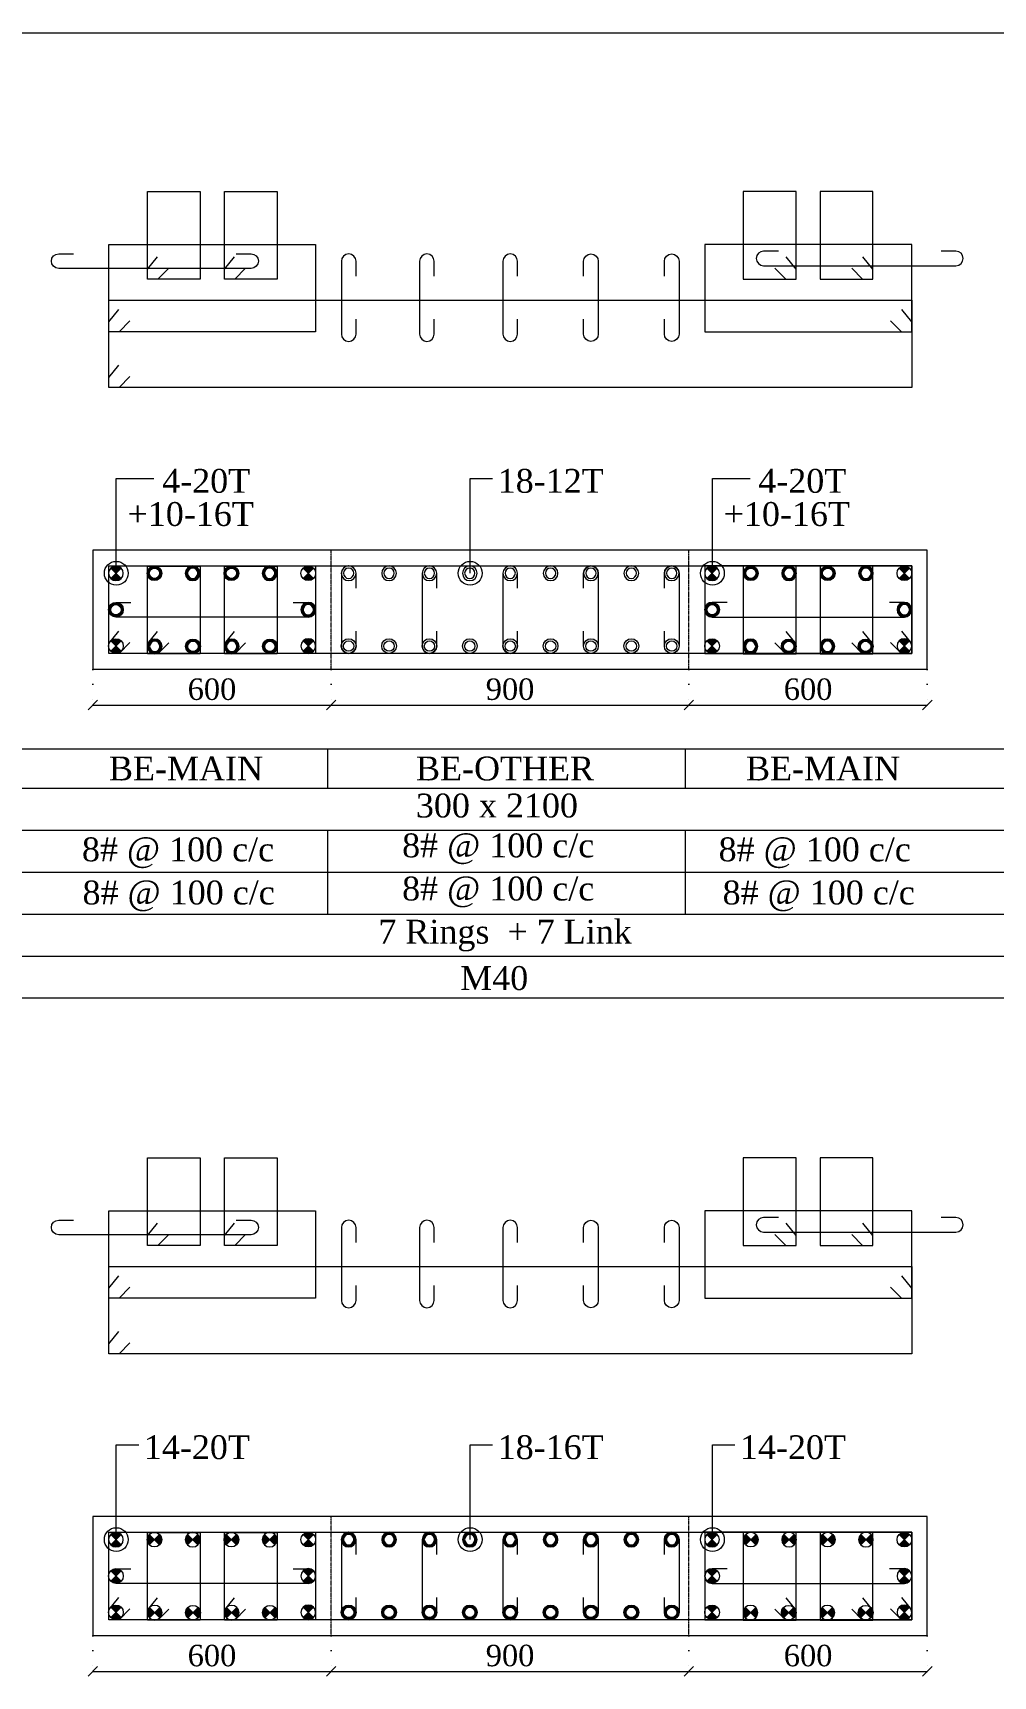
# Model space of a CAD drawing. Header units: millimetres. Extents: x 303 to 27724, y 300 to 68956.
# Drawn here: x 2561 to 4978, y 47825 to 51960 of the extents above; entities that cross this region are included whole.
import ezdxf

# ---------------------------------------------------------------- set-up
doc = ezdxf.new("R2010")
doc.units = ezdxf.units.MM
doc.linetypes.add('( Hidden )', pattern=[0.375, 0.25, -0.125])
doc.linetypes.add('DOT2', pattern=[0.125, 0, -0.125])
doc.layers.get('Defpoints').update_dxf_attribs({"lineweight": 0})
for name, color, linetype, lineweight in [('S-COL. STEEL DIA', 1, 'Continuous', 9), ('S-DIM FOOTING', 7, 'Continuous', 0), ('S-SECTION', 5, 'Continuous', 0), ('S-SECTION MARK', 7, 'Continuous', 0), ('S-SHEET', 7, 'Continuous', 0), ('S-STEEL', 1, 'Continuous', 9), ('S-STEEL-1', 1, 'Continuous', 0), ('S-STEEL-1 C.S.', 106, 'Continuous', 0), ('S-TEXT', 7, 'Continuous', 0)]:
    doc.layers.add(name, color=color, linetype=linetype, lineweight=lineweight)
doc.styles.add('AR', font='ARIALUNI.TTF', dxfattribs={"width": 0.8})
doc.styles.add('S-ROMANS', font='times.ttf')
doc.styles.add('TEXT', font='times.ttf')
doc.dimstyles.new('100', dxfattribs={"dimtxt": 180, "dimasz": 80, "dimexe": 0.18, "dimexo": 0.0625, "dimgap": 1, "dimtad": 1, "dimdec": 0, "dimzin": 0, "dimdsep": 46, "dimtxsty": 'AR', "dimblk": 'DOT', "dimcen": 0.09, "dimse1": 1, "dimse2": 1, "dimclrd": 50, "dimclrt": 256, "dimadec": 0, "dimazin": 0, "dimtfac": 1, "dimtdec": 0, "dimtix": 1, "dimtofl": 0, "dimtmove": 2, "dimatfit": 0, "dimfxl": 1, "dimtolj": 1, "dimtzin": 0, "dimlwd": -1, "dimarcsym": 0})
doc.dimstyles.new('SETU', dxfattribs={"dimtxt": 230, "dimasz": 0.2, "dimexe": 0.1, "dimexo": 0.1, "dimgap": 0.05, "dimtad": 1, "dimdec": 0, "dimzin": 0, "dimdsep": 46, "dimtxsty": 'TEXT', "dimblk": 'OBLIQUE', "dimcen": 0.09, "dimdle": 0.1, "dimclrd": 4, "dimclre": 256, "dimclrt": 256, "dimadec": 1, "dimazin": 0, "dimtfac": 1, "dimtdec": 0, "dimtix": 1, "dimtofl": 0, "dimtmove": 2, "dimatfit": 0, "dimfxl": 1, "dimtolj": 1, "dimtzin": 0, "dimlwd": -1, "dimlwe": -1, "dimarcsym": 1})

# ---------------------------------------------------------------- blocks, each defined once
blk = doc.blocks.new('_Oblique')
at = {"color": 0, "linetype": 'ByBlock', "lineweight": -2}
blk.add_line((-0.5, -0.5), (0.5, 0.5), dxfattribs=at)
blk = doc.blocks.new('*D1941')
at = {"layer": 'Defpoints', "color": 0}
for p in [(2711.9, 47927.2), (3311.9, 47927.2), (3311.9, 47837.4)]:
    blk.add_point(p, dxfattribs=at)
at = {"layer": 'S-DIM FOOTING', "linetype": 'DOT2', "ltscale": 300}
for p, q in [((2711.9, 47927.1), (2711.9, 47837.3)), ((3311.9, 47927.1), (3311.9, 47837.3))]:
    blk.add_line(p, q, dxfattribs=at)
at = {"layer": 'S-DIM FOOTING', "ltscale": 300}
blk.add_line((2711.8, 47837.4), (3312, 47837.4), dxfattribs=at)
at = {"layer": 'S-DIM FOOTING', "linetype": 'ByBlock', "xscale": 24, "yscale": 24, "zscale": 24, "rotation": 180}
blk.add_blockref('_Oblique', (2711.9, 47837.4), dxfattribs=at)
at = {"layer": 'S-DIM FOOTING', "linetype": 'ByBlock', "xscale": 24, "yscale": 24, "zscale": 24}
blk.add_blockref('_Oblique', (3311.9, 47837.4), dxfattribs=at)
at = {"layer": 'S-DIM FOOTING', "insert": (3011.9, 47876.8), "char_height": 54, "attachment_point": 5, "style": 'TEXT'}
blk.add_mtext('\\A1;600', dxfattribs=at)
blk = doc.blocks.new('*D1942')
at = {"layer": 'Defpoints', "color": 0}
for p in [(3311.9, 47927.2), (4211.9, 47927.2), (4211.9, 47837.4)]:
    blk.add_point(p, dxfattribs=at)
at = {"layer": 'S-DIM FOOTING', "linetype": 'DOT2', "ltscale": 300}
for p, q in [((3311.9, 47927.1), (3311.9, 47837.3)), ((4211.9, 47927.1), (4211.9, 47837.3))]:
    blk.add_line(p, q, dxfattribs=at)
at = {"layer": 'S-DIM FOOTING', "ltscale": 300}
blk.add_line((3311.8, 47837.4), (4212, 47837.4), dxfattribs=at)
at = {"layer": 'S-DIM FOOTING', "linetype": 'ByBlock', "xscale": 24, "yscale": 24, "zscale": 24, "rotation": 180}
blk.add_blockref('_Oblique', (3311.9, 47837.4), dxfattribs=at)
at = {"layer": 'S-DIM FOOTING', "linetype": 'ByBlock', "xscale": 24, "yscale": 24, "zscale": 24}
blk.add_blockref('_Oblique', (4211.9, 47837.4), dxfattribs=at)
at = {"layer": 'S-DIM FOOTING', "insert": (3761.9, 47876.9), "char_height": 54, "attachment_point": 5, "style": 'TEXT'}
blk.add_mtext('\\A1;900', dxfattribs=at)
blk = doc.blocks.new('*D1943')
at = {"layer": 'Defpoints', "color": 0}
for p in [(4211.9, 47927.2), (4811.9, 47927.2), (4811.9, 47837.4)]:
    blk.add_point(p, dxfattribs=at)
at = {"layer": 'S-DIM FOOTING', "linetype": 'DOT2', "ltscale": 300}
for p, q in [((4211.9, 47927.1), (4211.9, 47837.3)), ((4811.9, 47927.1), (4811.9, 47837.3))]:
    blk.add_line(p, q, dxfattribs=at)
at = {"layer": 'S-DIM FOOTING', "ltscale": 300}
blk.add_line((4211.8, 47837.4), (4812, 47837.4), dxfattribs=at)
at = {"layer": 'S-DIM FOOTING', "linetype": 'ByBlock', "xscale": 24, "yscale": 24, "zscale": 24, "rotation": 180}
blk.add_blockref('_Oblique', (4211.9, 47837.4), dxfattribs=at)
at = {"layer": 'S-DIM FOOTING', "linetype": 'ByBlock', "xscale": 24, "yscale": 24, "zscale": 24}
blk.add_blockref('_Oblique', (4811.9, 47837.4), dxfattribs=at)
at = {"layer": 'S-DIM FOOTING', "insert": (4511.9, 47876.8), "char_height": 54, "attachment_point": 5, "style": 'TEXT'}
blk.add_mtext('\\A1;600', dxfattribs=at)
blk = doc.blocks.new('*U18')
at = {"layer": 'S-COL. STEEL DIA'}
h = blk.add_hatch(color=256, dxfattribs=at)
h.dxf.hatch_style = 1
h.paths.add_polyline_path([(0, 0), (0, -18.5, 0.198912), (13, -13)])
h.paths.add_polyline_path([(0, 0), (-13, -13, 0.198912), (0, -18.5)])
h.paths.add_polyline_path([(0, 18.5, 0.198912), (-13, 13), (0, 0)])
h.paths.add_polyline_path([(13, 13, 0.198912), (0, 18.5), (0, 0)])
at = {"layer": 'S-COL. STEEL DIA', "lineweight": 5}
for p, q in [((-13, 13), (13, -13)), ((13, 13), (-13, -13))]:
    blk.add_line(p, q, dxfattribs=at)
blk.add_circle((0, 0), 18.5, dxfattribs=at)
blk = doc.blocks.new('_Dot')
at = {"linetype": 'ByBlock', "lineweight": -2}
blk.add_line((-0.5, 0), (-1, 0), dxfattribs=at)
at = {"linetype": 'ByBlock', "const_width": 0.5}
blk.add_lwpolyline([(-0.25, 0, 1), (0.25, 0, 1)], format="xyb", close=True, dxfattribs=at)
blk = doc.blocks.new('*U4')
at = {"layer": 'S-COL. STEEL DIA'}
h = blk.add_hatch(color=256, dxfattribs=at)
h.dxf.hatch_style = 1
h.paths.add_polyline_path([(-18.5, 0, 1), (18.5, 0, 1)])
h.paths.add_polyline_path([(13, 0, -1), (-13, 0, -1)], flags=16)
at = {"layer": 'S-COL. STEEL DIA', "lineweight": 5}
for radius in [18.5, 13]:
    blk.add_circle((0, 0), radius, dxfattribs=at)
blk = doc.blocks.new('*D1944')
at = {"layer": 'Defpoints', "color": 0}
for p in [(2711.9, 50358.4), (3311.9, 50358.4), (3311.9, 50268.6)]:
    blk.add_point(p, dxfattribs=at)
at = {"layer": 'S-DIM FOOTING', "linetype": 'DOT2', "ltscale": 300}
for p, q in [((2711.9, 50358.3), (2711.9, 50268.5)), ((3311.9, 50358.3), (3311.9, 50268.5))]:
    blk.add_line(p, q, dxfattribs=at)
at = {"layer": 'S-DIM FOOTING', "ltscale": 300}
blk.add_line((2711.8, 50268.6), (3312, 50268.6), dxfattribs=at)
at = {"layer": 'S-DIM FOOTING', "linetype": 'ByBlock', "xscale": 24, "yscale": 24, "zscale": 24, "rotation": 180}
blk.add_blockref('_Oblique', (2711.9, 50268.6), dxfattribs=at)
at = {"layer": 'S-DIM FOOTING', "linetype": 'ByBlock', "xscale": 24, "yscale": 24, "zscale": 24}
blk.add_blockref('_Oblique', (3311.9, 50268.6), dxfattribs=at)
at = {"layer": 'S-DIM FOOTING', "insert": (3011.9, 50308), "char_height": 54, "attachment_point": 5, "style": 'TEXT'}
blk.add_mtext('\\A1;600', dxfattribs=at)
blk = doc.blocks.new('*D1945')
at = {"layer": 'Defpoints', "color": 0}
for p in [(3311.9, 50358.4), (4211.9, 50358.4), (4211.9, 50268.6)]:
    blk.add_point(p, dxfattribs=at)
at = {"layer": 'S-DIM FOOTING', "linetype": 'DOT2', "ltscale": 300}
for p, q in [((3311.9, 50358.3), (3311.9, 50268.5)), ((4211.9, 50358.3), (4211.9, 50268.5))]:
    blk.add_line(p, q, dxfattribs=at)
at = {"layer": 'S-DIM FOOTING', "ltscale": 300}
blk.add_line((3311.8, 50268.6), (4212, 50268.6), dxfattribs=at)
at = {"layer": 'S-DIM FOOTING', "linetype": 'ByBlock', "xscale": 24, "yscale": 24, "zscale": 24, "rotation": 180}
blk.add_blockref('_Oblique', (3311.9, 50268.6), dxfattribs=at)
at = {"layer": 'S-DIM FOOTING', "linetype": 'ByBlock', "xscale": 24, "yscale": 24, "zscale": 24}
blk.add_blockref('_Oblique', (4211.9, 50268.6), dxfattribs=at)
at = {"layer": 'S-DIM FOOTING', "insert": (3761.9, 50308.1), "char_height": 54, "attachment_point": 5, "style": 'TEXT'}
blk.add_mtext('\\A1;900', dxfattribs=at)
blk = doc.blocks.new('*D1946')
at = {"layer": 'Defpoints', "color": 0}
for p in [(4211.9, 50358.4), (4811.9, 50358.4), (4811.9, 50268.6)]:
    blk.add_point(p, dxfattribs=at)
at = {"layer": 'S-DIM FOOTING', "linetype": 'DOT2', "ltscale": 300}
for p, q in [((4211.9, 50358.3), (4211.9, 50268.5)), ((4811.9, 50358.3), (4811.9, 50268.5))]:
    blk.add_line(p, q, dxfattribs=at)
at = {"layer": 'S-DIM FOOTING', "ltscale": 300}
blk.add_line((4211.8, 50268.6), (4812, 50268.6), dxfattribs=at)
at = {"layer": 'S-DIM FOOTING', "linetype": 'ByBlock', "xscale": 24, "yscale": 24, "zscale": 24, "rotation": 180}
blk.add_blockref('_Oblique', (4211.9, 50268.6), dxfattribs=at)
at = {"layer": 'S-DIM FOOTING', "linetype": 'ByBlock', "xscale": 24, "yscale": 24, "zscale": 24}
blk.add_blockref('_Oblique', (4811.9, 50268.6), dxfattribs=at)
at = {"layer": 'S-DIM FOOTING', "insert": (4511.9, 50308), "char_height": 54, "attachment_point": 5, "style": 'TEXT'}
blk.add_mtext('\\A1;600', dxfattribs=at)
blk = doc.blocks.new('*U6')
at = {"layer": 'S-COL. STEEL DIA', "lineweight": 5}
for radius in [18.5, 13, 13]:
    blk.add_circle((0, 0), radius, dxfattribs=at)

msp = doc.modelspace()

# ---------------------------------------------------------------- linework, layer by layer
at = {"layer": 'S-SECTION'}
for points, elevation in [([(4811.9, 50358.4), (4811.9, 50658.4), (2711.9, 50658.4), (2711.9, 50358.4)], 16.6), ([(4811.9, 47927.2), (4811.9, 48227.2), (2711.9, 48227.2), (2711.9, 47927.2)], 8.1)]:
    msp.add_lwpolyline(points, close=True, dxfattribs=dict(at, elevation=elevation))
at = {"layer": 'S-SHEET', "color": 0}
for p, q in [((303, 51959.6, -0.9), (27724.1, 51959.6, -0.9)), ((303, 49531.6, -0.9), (27724.1, 49531.6, -0.9))]:
    msp.add_line(p, q, dxfattribs=at)
at = {"layer": 'S-SHEET'}
for p, q in [((303, 50158.7, 7.2), (27724.1, 50158.7, 7.2)), ((3302.2, 50158.7, 7.2), (3302.2, 50059.1, 7.2)), ((4202.2, 50158.7, 7.2), (4202.2, 50059.1, 7.2)), ((303, 50059.1, -0.9), (27724.1, 50059.1, -0.9)), ((303, 49953.9, -0.9), (27724.1, 49953.9, -0.9)), ((303, 49953.9, -0.9), (27724.1, 49953.9, -0.9)), ((3302.2, 49953.9, 7.2), (3302.2, 49742.6, 7.2)), ((4202.2, 49953.9, 7.2), (4202.2, 49742.6, 7.2)), ((303, 49848.1, -0.9), (27724.1, 49848.1, -0.9)), ((303, 49742.6, -0.9), (27724.1, 49742.6, -0.9)), ((303, 49637.1, -0.9), (27724.1, 49637.1, -0.9))]:
    msp.add_line(p, q, dxfattribs=at)
at = {"layer": 'S-STEEL', "color": 3}
for points, elevation in [([(3072.5, 51403.9), (3110.2, 51403.9, -1), (3110.2, 51367), (2626.3, 51367, -1), (2626.3, 51403.9), (2663.6, 51403.9)], 15.9), ([(3374.3, 51347.3), (3374.3, 51385, 1), (3337.4, 51385), (3337.4, 51201.9, 1), (3374.3, 51201.9), (3374.3, 51239.1)], 16.2), ([(3571.1, 51347.3), (3571.1, 51385, 1), (3534.2, 51385), (3534.2, 51201.9, 1), (3571.1, 51201.9), (3571.1, 51239.1)], 16.2), ([(3780.7, 51347.3), (3780.7, 51385, 1), (3743.8, 51385), (3743.8, 51201.9, 1), (3780.7, 51201.9), (3780.7, 51239.1)], 16.2), ([(3947.1, 51347.3), (3947.1, 51385, -1), (3984, 51385), (3984, 51201.9, -1), (3947.1, 51201.9), (3947.1, 51239.1)], 16.2), ([(4150.3, 51347.3), (4150.3, 51385, -1), (4187.2, 51385), (4187.2, 51201.9, -1), (4150.3, 51201.9), (4150.3, 51239.1)], 16.2), ([(4437.6, 51410.5), (4399.8, 51410.5, 1), (4399.8, 51373.6), (4883.7, 51373.6, 1), (4883.7, 51410.5), (4846.5, 51410.5)], 16.2), ([(3374.3, 50562.3), (3374.3, 50600, 1), (3337.4, 50600), (3337.4, 50416.9, 1), (3374.3, 50416.9), (3374.3, 50454.1)], 16.2), ([(3577.5, 50562.3), (3577.5, 50600, 1), (3540.6, 50600), (3540.6, 50416.9, 1), (3577.5, 50416.9), (3577.5, 50454.1)], 16.2), ([(3780.7, 50562.3), (3780.7, 50600, 1), (3743.8, 50600), (3743.8, 50416.9, 1), (3780.7, 50416.9), (3780.7, 50454.1)], 16.2), ([(3947.1, 50562.3), (3947.1, 50600, -1), (3984, 50600), (3984, 50416.9, -1), (3947.1, 50416.9), (3947.1, 50454.1)], 16.2), ([(4150.3, 50562.3), (4150.3, 50600, -1), (4187.2, 50600), (4187.2, 50416.9, -1), (4150.3, 50416.9), (4150.3, 50454.1)], 16.2), ([(3216.5, 50526.9), (3254.2, 50526.9, -1), (3254.2, 50490), (2770.3, 50490, -1), (2770.3, 50526.9), (2807.6, 50526.9)], 16.2), ([(4308.1, 50526.9), (4270.4, 50526.9, 1), (4270.4, 50490), (4754.2, 50490, 1), (4754.2, 50526.9), (4717, 50526.9)], 16.2), ([(3072.5, 48972.7), (3110.2, 48972.7, -1), (3110.2, 48935.8), (2626.3, 48935.8, -1), (2626.3, 48972.7), (2663.6, 48972.7)], 7.4), ([(3374.3, 48916.1), (3374.3, 48953.8, 1), (3337.4, 48953.8), (3337.4, 48770.7, 1), (3374.3, 48770.7), (3374.3, 48807.9)], 7.7), ([(3571.1, 48916.1), (3571.1, 48953.8, 1), (3534.2, 48953.8), (3534.2, 48770.7, 1), (3571.1, 48770.7), (3571.1, 48807.9)], 7.7), ([(3780.7, 48916.1), (3780.7, 48953.8, 1), (3743.8, 48953.8), (3743.8, 48770.7, 1), (3780.7, 48770.7), (3780.7, 48807.9)], 7.7), ([(3947.1, 48916.1), (3947.1, 48953.8, -1), (3984, 48953.8), (3984, 48770.7, -1), (3947.1, 48770.7), (3947.1, 48807.9)], 7.7), ([(4150.3, 48916.1), (4150.3, 48953.8, -1), (4187.2, 48953.8), (4187.2, 48770.7, -1), (4150.3, 48770.7), (4150.3, 48807.9)], 7.7), ([(4437.6, 48979.3), (4399.8, 48979.3, 1), (4399.8, 48942.4), (4883.7, 48942.4, 1), (4883.7, 48979.3), (4846.5, 48979.3)], 7.7), ([(3374.3, 48131.1), (3374.3, 48168.8, 1), (3337.4, 48168.8), (3337.4, 47985.7, 1), (3374.3, 47985.7), (3374.3, 48022.9)], 7.7), ([(3577.5, 48131.1), (3577.5, 48168.8, 1), (3540.6, 48168.8), (3540.6, 47985.7, 1), (3577.5, 47985.7), (3577.5, 48022.9)], 7.7), ([(3780.7, 48131.1), (3780.7, 48168.8, 1), (3743.8, 48168.8), (3743.8, 47985.7, 1), (3780.7, 47985.7), (3780.7, 48022.9)], 7.7), ([(3947.1, 48131.1), (3947.1, 48168.8, -1), (3984, 48168.8), (3984, 47985.7, -1), (3947.1, 47985.7), (3947.1, 48022.9)], 7.7), ([(4150.3, 48131.1), (4150.3, 48168.8, -1), (4187.2, 48168.8), (4187.2, 47985.7, -1), (4150.3, 47985.7), (4150.3, 48022.9)], 7.7), ([(3216.5, 48095.7), (3254.2, 48095.7, -1), (3254.2, 48058.8), (2770.3, 48058.8, -1), (2770.3, 48095.7), (2807.6, 48095.7)], 7.7), ([(4308.1, 48095.7), (4270.4, 48095.7, 1), (4270.4, 48058.8), (4754.2, 48058.8, 1), (4754.2, 48095.7), (4717, 48095.7)], 7.7)]:
    msp.add_lwpolyline(points, format="xyb", dxfattribs=dict(at, elevation=elevation))
at = {"layer": 'S-STEEL', "color": 1}
for points, elevation in [([(2805.4, 51094.8), (2777.9, 51067.4), (2751.9, 51067.4), (2751.9, 51287.4), (4772.7, 51287.4), (4772.7, 51067.4), (2751.9, 51067.4), (2751.9, 51092.5), (2777.1, 51123.3)], 16.6), ([(2805.4, 50425.8), (2777.9, 50398.4), (2751.9, 50398.4), (2751.9, 50618.4), (4772.7, 50618.4), (4772.7, 50398.4), (2751.9, 50398.4), (2751.9, 50423.5), (2777.1, 50454.3)], 16.6), ([(2805.4, 48663.6), (2777.9, 48636.3), (2751.9, 48636.3), (2751.9, 48856.3), (4772.7, 48856.3), (4772.7, 48636.3), (2751.9, 48636.3), (2751.9, 48661.3), (2777.1, 48692.1)], 8.1), ([(2805.4, 47994.6), (2777.9, 47967.3), (2751.9, 47967.3), (2751.9, 48187.3), (4772.7, 48187.3), (4772.7, 47967.3), (2751.9, 47967.3), (2751.9, 47992.3), (2777.1, 48023.1)], 8.1)]:
    msp.add_lwpolyline(points, dxfattribs=dict(at, elevation=elevation))
at = {"layer": 'S-STEEL-1', "color": 41}
for points, elevation in [([(2903, 51367.6), (2875.5, 51340.3), (2849.4, 51340.3), (2849.5, 51560.8), (2982.2, 51560.5), (2982.2, 51340), (2849.4, 51340.3), (2849.4, 51365.3), (2874.6, 51396.1)], 16.2), ([(3096.6, 51367.6), (3069, 51340.3), (3043, 51340.3), (3043, 51560.8), (3175.8, 51560.5), (3175.8, 51340), (3043, 51340.3), (3043, 51365.3), (3068.2, 51396.1)], 16.2), ([(4428, 51367.6), (4455.6, 51340.3), (4481.6, 51340.3), (4481.6, 51560.8), (4348.8, 51560.5), (4348.8, 51340), (4481.6, 51340.3), (4481.6, 51365.3), (4456.4, 51396.1)], 16.2), ([(4621.6, 51367.6), (4649.1, 51340.3), (4675.1, 51340.3), (4675.1, 51560.8), (4542.4, 51560.5), (4542.4, 51340), (4675.1, 51340.3), (4675.1, 51365.3), (4649.9, 51396.1)], 16.2), ([(2903, 50425), (2875.5, 50397.7), (2849.4, 50397.7), (2849.5, 50618.2), (2982.2, 50617.9), (2982.2, 50397.4), (2849.4, 50397.7), (2849.4, 50422.7), (2874.6, 50453.5)], 16.2), ([(3096.6, 50425), (3069, 50397.7), (3043, 50397.7), (3043, 50618.2), (3175.8, 50617.9), (3175.8, 50397.4), (3043, 50397.7), (3043, 50422.7), (3068.2, 50453.5)], 16.2), ([(4428, 50425), (4455.6, 50397.7), (4481.6, 50397.7), (4481.6, 50618.2), (4348.8, 50617.9), (4348.8, 50397.4), (4481.6, 50397.7), (4481.6, 50422.7), (4456.4, 50453.5)], 16.2), ([(4621.6, 50425), (4649.1, 50397.7), (4675.1, 50397.7), (4675.1, 50618.2), (4542.4, 50617.9), (4542.4, 50397.4), (4675.1, 50397.7), (4675.1, 50422.7), (4649.9, 50453.5)], 16.2), ([(2903, 48936.4), (2875.5, 48909.1), (2849.4, 48909.1), (2849.5, 49129.6), (2982.2, 49129.3), (2982.2, 48908.8), (2849.4, 48909.1), (2849.4, 48934.1), (2874.6, 48965)], 7.7), ([(3096.6, 48936.4), (3069, 48909.1), (3043, 48909.1), (3043, 49129.6), (3175.8, 49129.3), (3175.8, 48908.8), (3043, 48909.1), (3043, 48934.1), (3068.2, 48965)], 7.7), ([(4428, 48936.4), (4455.6, 48909.1), (4481.6, 48909.1), (4481.6, 49129.6), (4348.8, 49129.3), (4348.8, 48908.8), (4481.6, 48909.1), (4481.6, 48934.1), (4456.4, 48965)], 7.7), ([(4621.6, 48936.4), (4649.1, 48909.1), (4675.1, 48909.1), (4675.1, 49129.6), (4542.4, 49129.3), (4542.4, 48908.8), (4675.1, 48909.1), (4675.1, 48934.1), (4649.9, 48965)], 7.7), ([(2903, 47993.8), (2875.5, 47966.5), (2849.4, 47966.5), (2849.5, 48187), (2982.2, 48186.7), (2982.2, 47966.2), (2849.4, 47966.5), (2849.4, 47991.5), (2874.6, 48022.4)], 7.7), ([(3096.6, 47993.8), (3069, 47966.5), (3043, 47966.5), (3043, 48187), (3175.8, 48186.7), (3175.8, 47966.2), (3043, 47966.5), (3043, 47991.5), (3068.2, 48022.4)], 7.7), ([(4428, 47993.8), (4455.6, 47966.5), (4481.6, 47966.5), (4481.6, 48187), (4348.8, 48186.7), (4348.8, 47966.2), (4481.6, 47966.5), (4481.6, 47991.5), (4456.4, 48022.4)], 7.7), ([(4621.6, 47993.8), (4649.1, 47966.5), (4675.1, 47966.5), (4675.1, 48187), (4542.4, 48186.7), (4542.4, 47966.2), (4675.1, 47966.5), (4675.1, 47991.5), (4649.9, 48022.4)], 7.7)]:
    msp.add_lwpolyline(points, dxfattribs=dict(at, elevation=elevation))
at = {"layer": 'S-STEEL-1', "color": 6}
for points, elevation in [([(2805.4, 51234.9), (2777.9, 51207.5), (2751.9, 51207.5), (2751.9, 51427.5), (3272.7, 51427.5), (3272.7, 51207.5), (2751.9, 51207.5), (2751.9, 51232.6), (2777.1, 51263.4)], 16.2), ([(4719.1, 51234.9), (4746.7, 51207.5), (4772.7, 51207.5), (4772.7, 51427.5), (4251.9, 51427.5), (4251.9, 51207.5), (4772.7, 51207.5), (4772.7, 51232.6), (4747.5, 51263.4)], 16.2), ([(2805.4, 50425.8), (2777.9, 50398.4), (2751.9, 50398.4), (2751.9, 50618.4), (3272.7, 50618.4), (3272.7, 50398.4), (2751.9, 50398.4), (2751.9, 50423.5), (2777.1, 50454.3)], 16.2), ([(4719.1, 50425.8), (4746.7, 50398.4), (4772.7, 50398.4), (4772.7, 50618.4), (4251.9, 50618.4), (4251.9, 50398.4), (4772.7, 50398.4), (4772.7, 50423.5), (4747.5, 50454.3)], 16.2), ([(2805.4, 48803.7), (2777.9, 48776.3), (2751.9, 48776.3), (2751.9, 48996.3), (3272.7, 48996.3), (3272.7, 48776.3), (2751.9, 48776.3), (2751.9, 48801.4), (2777.1, 48832.2)], 7.7), ([(4719.1, 48803.7), (4746.7, 48776.3), (4772.7, 48776.3), (4772.7, 48996.3), (4251.9, 48996.3), (4251.9, 48776.3), (4772.7, 48776.3), (4772.7, 48801.4), (4747.5, 48832.2)], 7.7), ([(2805.4, 47994.6), (2777.9, 47967.3), (2751.9, 47967.3), (2751.9, 48187.3), (3272.7, 48187.3), (3272.7, 47967.3), (2751.9, 47967.3), (2751.9, 47992.3), (2777.1, 48023.1)], 7.7), ([(4719.1, 47994.6), (4746.7, 47967.3), (4772.7, 47967.3), (4772.7, 48187.3), (4251.9, 48187.3), (4251.9, 47967.3), (4772.7, 47967.3), (4772.7, 47992.3), (4747.5, 48023.1)], 7.7)]:
    msp.add_lwpolyline(points, dxfattribs=dict(at, elevation=elevation))
at = {"layer": 'S-STEEL-1 C.S.', "color": 8, "linetype": '( Hidden )'}
for p, q in [((3311.9, 50358.4, 16.6), (3311.9, 50658.4, 16.6)), ((4211.9, 50358.4, 16.2), (4211.9, 50658.4, 16.2)), ((3311.9, 47927.2, 8.1), (3311.9, 48227.2, 8.1)), ((4211.9, 47927.2, 7.7), (4211.9, 48227.2, 7.7))]:
    msp.add_line(p, q, dxfattribs=at)

# ---------------------------------------------------------------- block references
at = {"layer": 'S-COL. STEEL DIA', "xscale": -1}
for name, p, rotation in [('*U18', (2770.3, 50600, 16.2), 180), ('*U4', (2963.3, 50600, 16.2), 90.1940336143027), ('*U4', (3156.8, 50600, 16.2), 90.1940336143027), ('*U6', (3355.8, 50600, 16.2), 180), ('*U6', (3457.5, 50600, 16.2), 180), ('*U6', (3559.1, 50600, 16.2), 180), ('*U6', (3660.7, 50600, 16.2), 180), ('*U6', (3762.3, 50600, 16.2), 180), ('*U6', (3863.9, 50600, 16.2), 180), ('*U6', (3965.5, 50600, 16.2), 180), ('*U6', (4067.1, 50600, 16.2), 180), ('*U6', (4168.7, 50600, 16.2), 180), ('*U18', (4270.3, 50600, 16.2), 180), ('*U4', (4463.9, 50600, 16.2), 89.8059663856969), ('*U4', (4657.5, 50600, 16.2), 89.8059663856969), ('*U4', (2867.9, 50416.1, 16.2), 270.1940336143028), ('*U4', (3061.5, 50416.1, 16.2), 270.1940336143028), ('*U4', (4367, 50416.1, 16.2), 269.8059663856972), ('*U4', (4560.5, 50416.1, 16.2), 269.8059663856972), ('*U18', (2770.3, 48168.8, 7.7), 180), ('*U18', (2963.3, 48168.8, 7.7), 90.19403361430271), ('*U18', (3156.8, 48168.8, 7.7), 90.19403361430271), ('*U4', (3355.8, 48168.8, 7.7), 180), ('*U4', (3457.5, 48168.8, 7.7), 180), ('*U4', (3559.1, 48168.8, 7.7), 180), ('*U4', (3660.7, 48168.8, 7.7), 180), ('*U4', (3762.3, 48168.8, 7.7), 180), ('*U4', (3863.9, 48168.8, 7.7), 180), ('*U4', (3965.5, 48168.8, 7.7), 180), ('*U4', (4067.1, 48168.8, 7.7), 180), ('*U4', (4168.7, 48168.8, 7.7), 180), ('*U18', (4270.3, 48168.8, 7.7), 180), ('*U18', (4463.9, 48168.8, 7.7), 89.80596638569692), ('*U18', (4657.5, 48168.8, 7.7), 89.80596638569692), ('*U18', (2867.9, 47984.9, 7.7), 270.1940336143028), ('*U18', (3061.5, 47984.9, 7.7), 270.1940336143028), ('*U18', (4367, 47984.9, 7.7), 269.8059663856972), ('*U18', (4560.5, 47984.9, 7.7), 269.8059663856972)]:
    msp.add_blockref(name, p, dxfattribs=dict(at, rotation=rotation))
at = {"layer": 'S-COL. STEEL DIA'}
for name, p, rotation in [('*U4', (2867.1, 50600, 16.2), 270.194033614303), ('*U4', (3060.7, 50600, 16.2), 270.194033614303), ('*U18', (3254.2, 50600, 16.2), 180), ('*U4', (4367.8, 50600, 16.2), 269.8059663856972), ('*U4', (4561.3, 50600, 16.2), 269.8059663856972), ('*U18', (4754.2, 50600, 16.2), 180), ('*U4', (2964.1, 50416.1, 16.2), 90.19403361430281), ('*U4', (3157.6, 50416.1, 16.2), 90.19403361430281), ('*U4', (4463.1, 50416.1, 16.2), 89.80596638569716), ('*U4', (4656.7, 50416.1, 16.2), 89.80596638569716), ('*U18', (2867.1, 48168.8, 7.7), 270.194033614303), ('*U18', (3060.7, 48168.8, 7.7), 270.194033614303), ('*U18', (3254.2, 48168.8, 7.7), 180), ('*U18', (4367.8, 48168.8, 7.7), 269.8059663856972), ('*U18', (4561.3, 48168.8, 7.7), 269.8059663856972), ('*U18', (4754.2, 48168.8, 7.7), 180), ('*U18', (2964.1, 47984.9, 7.7), 90.19403361430281), ('*U18', (3157.6, 47984.9, 7.7), 90.19403361430281), ('*U18', (4463.1, 47984.9, 7.7), 89.80596638569716), ('*U18', (4656.7, 47984.9, 7.7), 89.80596638569716)]:
    msp.add_blockref(name, p, dxfattribs=dict(at, rotation=rotation))
for name, p in [('*U4', (2770.3, 50508.4, 16.2)), ('*U4', (4270.4, 50508.4, 16.2)), ('*U18', (2770.3, 50416.9, 16.2)), ('*U6', (3355.8, 50416.9, 16.2)), ('*U6', (3457.5, 50416.9, 16.2)), ('*U6', (3559.1, 50416.9, 16.2)), ('*U6', (3660.7, 50416.9, 16.2)), ('*U6', (3762.3, 50416.9, 16.2)), ('*U6', (3863.9, 50416.9, 16.2)), ('*U6', (3965.5, 50416.9, 16.2)), ('*U6', (4067.1, 50416.9, 16.2)), ('*U6', (4168.7, 50416.9, 16.2)), ('*U18', (4270.3, 50416.9, 16.2)), ('*U18', (2770.3, 48077.3, 7.7)), ('*U18', (4270.4, 48077.3, 7.7)), ('*U18', (2770.3, 47985.7, 7.7)), ('*U4', (3355.8, 47985.7, 7.7)), ('*U4', (3457.5, 47985.7, 7.7)), ('*U4', (3559.1, 47985.7, 7.7)), ('*U4', (3660.7, 47985.7, 7.7)), ('*U4', (3762.3, 47985.7, 7.7)), ('*U4', (3863.9, 47985.7, 7.7)), ('*U4', (3965.5, 47985.7, 7.7)), ('*U4', (4067.1, 47985.7, 7.7)), ('*U4', (4168.7, 47985.7, 7.7)), ('*U18', (4270.3, 47985.7, 7.7))]:
    msp.add_blockref(name, p, dxfattribs=at)
at = {"layer": 'S-COL. STEEL DIA', "xscale": -1}
for name, p in [('*U4', (3254.2, 50508.4, 16.2)), ('*U4', (4754.2, 50508.4, 16.2)), ('*U18', (3254.2, 50416.9, 16.2)), ('*U18', (4754.2, 50416.9, 16.2)), ('*U18', (3254.2, 48077.3, 7.7)), ('*U18', (4754.2, 48077.3, 7.7)), ('*U18', (3254.2, 47985.7, 7.7)), ('*U18', (4754.2, 47985.7, 7.7))]:
    msp.add_blockref(name, p, dxfattribs=at)

# ---------------------------------------------------------------- texts
at = {"layer": 'S-TEXT', "color": 7, "style": 'TEXT'}
for s, p in [('4-20T', (2886.5, 50802.5, 16.2)), ('18-12T', (3730.8, 50802.5, 16.2)), ('4-20T', (4386.5, 50802.5, 16.2)), ('+10-16T', (2799.3, 50719.1, 16.2)), ('+10-16T', (4299.3, 50719.1, 16.2)), ('14-20T', (2840.4, 48371.3, 7.7)), ('18-16T', (3730.8, 48371.3, 7.7)), ('14-20T', (4340.4, 48371.3, 7.7))]:
    msp.add_text(s, height=60, dxfattribs=at).set_placement(p)
at = {"layer": 'S-TEXT', "style": 'S-ROMANS'}
for s, p in [('BE-MAIN ', (2752.7, 50078.9, 7.2)), ('BE-OTHER', (3525.3, 50078.9, 7.2)), ('BE-MAIN ', (4355.7, 50078.9, 7.2)), ('300 x 2100', (3525, 49985.7, 7.2)), ('8# @ 100 c/c', (3490.3, 49885.4, 7.2)), ('8# @ 100 c/c', (2684.6, 49875.4, 7.2)), ('8# @ 100 c/c', (4286.7, 49875.4, 7.2)), ('8# @ 100 c/c', (2686.1, 49766.8, 7.2)), ('8# @ 100 c/c', (3490.3, 49776.8, 7.2)), ('8# @ 100 c/c', (4296.7, 49766.8, 7.2)), ('7 Rings  + 7 Link', (3430.5, 49668.3, 7.2)), ('M40', (3636.4, 49551.6, 7.2))]:
    msp.add_text(s, height=60, dxfattribs=at).set_placement(p)

# ---------------------------------------------------------------- dimensions: what is measured, and where the dimension line sits
at = {"layer": 'S-DIM FOOTING', "ltscale": 300}
for base, p1, p2, picture, middle in [((3311.9, 50268.6, 16.2), (2711.9, 50358.4, 16.6), (3311.9, 50358.4, 16.6), '*D1944', (3011.9, 50308, 16.2)), ((4211.9, 50268.6, 16.2), (3311.9, 50358.4, 16.6), (4211.9, 50358.4, 16.2), '*D1945', (3761.9, 50308.1, 16.2)), ((4811.9, 50268.6, 15.9), (4211.9, 50358.4, 16.2), (4811.9, 50358.4, 16.6), '*D1946', (4511.9, 50308, 15.9)), ((3311.9, 47837.4, 7.7), (2711.9, 47927.2, 8.1), (3311.9, 47927.2, 8.1), '*D1941', (3011.9, 47876.8, 7.7)), ((4211.9, 47837.4, 7.7), (3311.9, 47927.2, 8.1), (4211.9, 47927.2, 7.7), '*D1942', (3761.9, 47876.9, 7.7)), ((4811.9, 47837.4, 7.4), (4211.9, 47927.2, 7.7), (4811.9, 47927.2, 8.1), '*D1943', (4511.9, 47876.8, 7.4))]:
    dim = msp.add_linear_dim(base=base, p1=p1, p2=p2, angle=180, dimstyle='SETU', override={"dimscale": 1.2, "dimtxt": 45, "dimasz": 20, "dimgap": 10, "dimblk1": 'Oblique', "dimblk2": 'Oblique', "dimsah": 1, "dimclrd": 256, "dimarcsym": 1}, dxfattribs=at)
    dim.commit()
    dim.dimension.update_dxf_attribs({"geometry": picture, "text_midpoint": middle})

# ---------------------------------------------------------------- leaders
at = {"layer": 'S-SECTION MARK'}
for points in [[(2771.1, 50600, 16.6), (2771.1, 50838.3, 16.6), (2865.3, 50838.3, 16.6)], [(3661.5, 50600, 16.6), (3661.5, 50838.3, 16.6), (3717.9, 50838.3, 16.6)], [(4271.1, 50600, 16.6), (4271.1, 50838.3, 16.6), (4366.3, 50838.3, 16.6)], [(2771.1, 48168.8, 8.1), (2771.1, 48407.1, 8.1), (2827.6, 48407.1, 8.1)], [(3661.5, 48168.8, 8.1), (3661.5, 48407.1, 8.1), (3717.9, 48407.1, 8.1)], [(4271.1, 48168.8, 8.1), (4271.1, 48407.1, 8.1), (4327.6, 48407.1, 8.1)]]:
    msp.add_leader(points, dimstyle='100', override={"dimasz": 60, "dimtad": 0, "dimclrd": 256, "dimldrblk": 'DotBlank', "dimfxl": 50, "dimfxlon": 1, "dimarcsym": 1}, dxfattribs=at)

doc.saveas('drawing.dxf')
